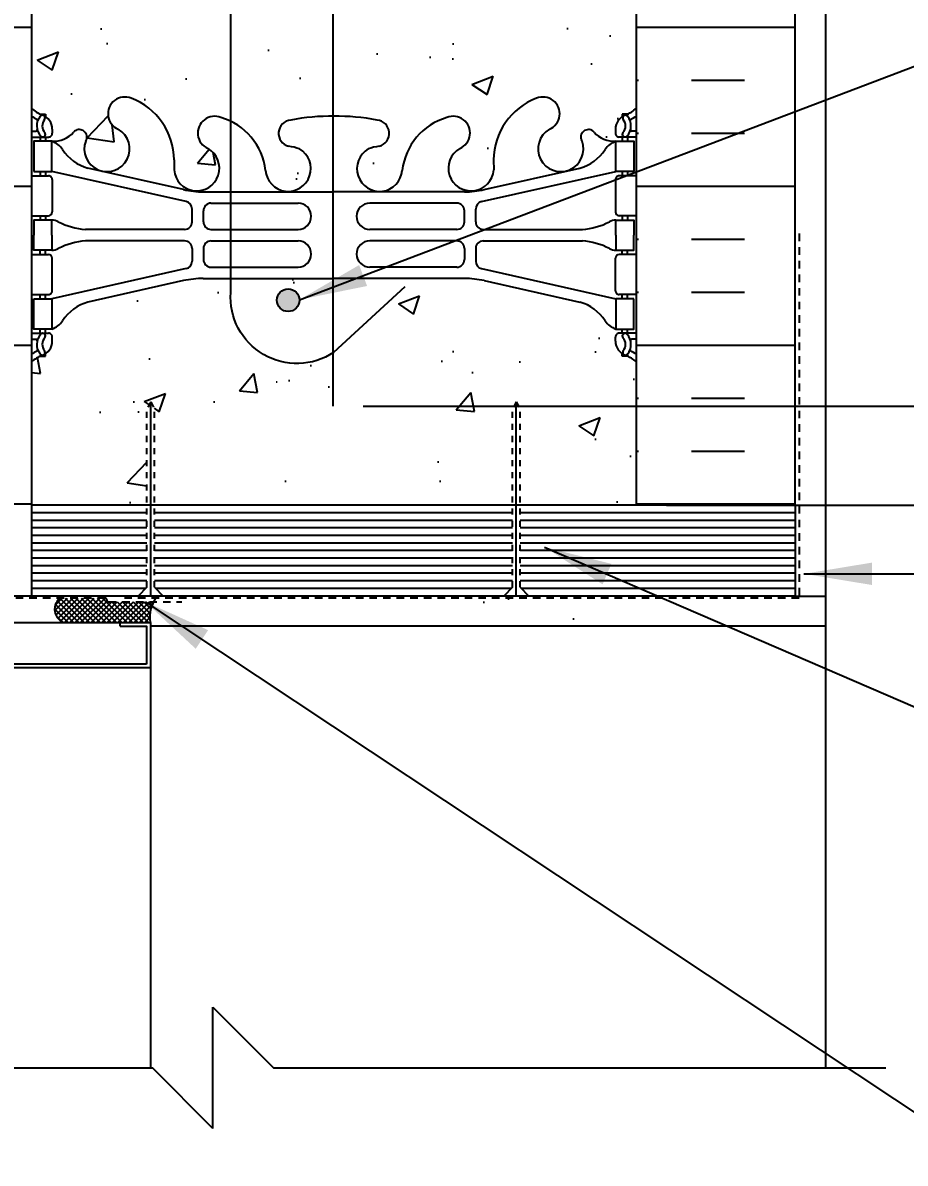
# Model space of a CAD drawing. Header units: inches. Extents: x 2891.1 to 2946.6, y 417.3 to 502.3.
# Drawn here: x 2913.2 to 2927.78, y 472.11 to 490.95 of the extents above; entities that cross this region are included whole.
import ezdxf

# ---------------------------------------------------------------- set-up
doc = ezdxf.new("R2010")
doc.units = ezdxf.units.IN
doc.header["$LTSCALE"] = 0.5
doc.header["$MEASUREMENT"] = 0
doc.linetypes.add('DASHED2', pattern=[0.375, 0.25, -0.125])
doc.linetypes.add('HIDDEN2', pattern=[0.1875, 0.125, -0.0625])
doc.layers.get('Defpoints').update_dxf_attribs({"linetype": 'CONTINUOUS'})
for name, color, linetype in [('HATCH', 12, 'CONTINUOUS'), ('LINE18', 9, 'CONTINUOUS'), ('line25', 2, 'CONTINUOUS'), ('LINE3', 3, 'CONTINUOUS'), ('LINE50', 5, 'CONTINUOUS'), ('LINE9', 9, 'CONTINUOUS'), ('TEXT', 4, 'CONTINUOUS'), ('Web_Edge', 9, 'CONTINUOUS')]:
    doc.layers.add(name, color=color, linetype=linetype)
doc.styles.add('DIM', font='romans.shx', dxfattribs={"width": 0.7})
doc.dimstyles.new('ext_12', dxfattribs={"dimscale": 12, "dimtxt": 0.09375, "dimasz": 0.09375, "dimexe": 0.09375, "dimexo": 0.0625, "dimgap": 0.0625, "dimtad": 1, "dimdec": 1, "dimzin": 3, "dimdsep": 46, "dimlunit": 4, "dimtxsty": 'DIM', "dimcen": 0.09, "dimdle": 0.09375, "dimclrt": 4, "dimadec": 0, "dimazin": 0, "dimtfac": 1, "dimtdec": 1, "dimtmove": 2, "dimatfit": 3, "dimfxl": 1, "dimfrac": 2, "dimtolj": 1, "dimtzin": 0, "dimarcsym": 0})
doc.dimstyles.new('ext_8', dxfattribs={"dimscale": 8, "dimtxt": 0.09375, "dimasz": 0.09375, "dimexe": 0.09375, "dimexo": 0.0625, "dimgap": 0.0625, "dimtad": 1, "dimdec": 1, "dimzin": 3, "dimdsep": 46, "dimlunit": 4, "dimtxsty": 'DIM', "dimcen": 0.09, "dimdle": 0.09375, "dimclrt": 4, "dimadec": 0, "dimazin": 0, "dimtfac": 1, "dimtdec": 1, "dimtmove": 2, "dimatfit": 3, "dimfxl": 1, "dimfrac": 2, "dimtolj": 1, "dimtzin": 0, "dimarcsym": 0})

# ---------------------------------------------------------------- blocks, each defined once
blk = doc.blocks.new('*D3')
at = {"layer": 'Defpoints', "color": 0, "transparency": 16777216}
for p in [(2918.325065330999, 484.6157606374179), (2928.177033643642, 484.6157606374179), (2923.342243223391, 482.9817701259478)]:
    blk.add_point(p, dxfattribs=at)
at = {"layer": 'TEXT', "color": 0, "lineweight": -2, "transparency": 16777216}
for p, q in [((2928.177033643642, 485.3657606374179), (2928.177033643642, 486.1157606374179)), ((2918.825065330999, 484.6157606374179), (2928.927033643642, 484.6157606374179)), ((2928.177033643642, 482.9817701259478), (2928.177033643642, 484.6157606374179)), ((2923.842243223391, 482.9817701259478), (2928.927033643642, 482.9817701259478)), ((2928.177033643642, 482.2317701259478), (2928.177033643642, 481.4817701259478))]:
    blk.add_line(p, q, dxfattribs=at)
at = {"layer": 'TEXT', "color": 0, "transparency": 16777216}
for points in [[(2928.052033643642, 485.3657606374179), (2928.302033643642, 485.3657606374179), (2928.177033643642, 484.6157606374179)], [(2928.052033643642, 482.2317701259478), (2928.302033643642, 482.2317701259478), (2928.177033643642, 482.9817701259478)]]:
    blk.add_solid(points, dxfattribs=at)
at = {"layer": 'TEXT', "color": 4, "transparency": 16777216, "insert": (2931.400978284293, 484.0064420913542), "char_height": 0.75, "attachment_point": 5, "rotation": 90, "style": 'DIM'}
blk.add_mtext('\\A1;1 1/2" \\P (38mm)MIN. \\PCOVER', dxfattribs=at)

msp = doc.modelspace()

# ---------------------------------------------------------------- hatches: boundary and pattern name
at = {"layer": 'HATCH'}
h = msp.add_hatch(dxfattribs=at)
h.set_pattern_fill('AR-CONC', color=256, scale=0.5)
h.set_pattern_definition([(49.99999999999999, (0, 0), (3.586300913003767, -0.3137606749129755), [0.375, -4.125]), (355, (0, 0), (-0.693756668065, 3.760960668500059), [0.3, -3.3]), (100.45144446, (0.298858405, -0.02614672), (2.89254423363556, 3.447199954843147), [0.3187009599999999, -3.505710559999999]), (46.18420000000001, (0, 1), (5.336206653357862, -0.8275964039653827), [0.5625, -6.1875]), (96.63563549, (0.444683725, 0.931033465), (4.673309728371142, 4.870593003872752), [0.47805171, -5.258568799999999]), (351.1841639899999, (0, 1), (4.673309725273866, 4.870593001349951), [0.45, -4.950000005]), (21, (0.5, 0.75), (2.984535260592308, -2.013094453326694), [0.375, -4.125]), (326.0000000000001, (0.5, 0.75), (1.216576659607909, 3.625750225234265), [0.3, -3.3]), (71.45144474, (0.74871127, 0.58224213), (4.201111883649856, 1.612655764031769), [0.31870095, -3.50571056]), (37.50000000000001, (0, 0), (0.06079927658645334, 1.664469269156557), [0, -3.26, 0, -3.35, 0, -3.3125]), (7.499999999999999, (0, 0), (1.315347687210743, 1.972058559411801), [0, -1.91, 0, -3.185, 0, -1.2625]), (327.5, (-1.115, 0), (2.669112180862045, -0.1127743586718988), [0, -1.25, 0, -3.9, 0, -5.175]), (317.5, (-1.615, 0), (2.915930846711931, 0.5005249116615886), [0, -1.625, 0, -2.59, 0, -3.675])])
h.paths.add_polyline_path([(2923.342243223389, 445.1233408609537, 0.08841040745004103), (2923.196248454295, 445.2206446664459), (2923.106248454294, 445.2206446664391), (2923.106248454291, 445.2623707263632, -0.2490694201798123), (2922.996248454275, 445.4694938781327), (2922.996248454272, 445.5369938781428, -0.4142135623889385), (2923.058748454272, 445.5994938781461), (2923.106248454269, 445.5994938781461), (2923.106248454265, 445.6694938781461), (2923.00124845428, 445.6694938781461, -0.1686720397595763), (2922.815267398385, 445.8190768270945, 0.174450118977466), (2922.407834354404, 446.1148839121019), (2920.827038778418, 446.4678431248017, 0.05497433642746671), (2920.500168319813, 446.5038910411284), (2918.342247337272, 446.5038910411285), (2916.184326354731, 446.5038910411284, 0.0549743364274668), (2915.857455896126, 446.4678431248017), (2914.27666032014, 446.1148839121019, 0.1744501189774852), (2913.869227276159, 445.8190768270945, -0.1686720397595369), (2913.683246220264, 445.6694938781461), (2913.578246220279, 445.6694938781461), (2913.578246220275, 445.5994938781461), (2913.625746220273, 445.5994938781461, -0.4142135623889385), (2913.688246220273, 445.5369938781428), (2913.688246220269, 445.4694938781327, -0.2490694201798119), (2913.578246220253, 445.2623707263632), (2913.57824622025, 445.2206446664391), (2913.488246220249, 445.2206446664459, 0.08841615068706067), (2913.342243223389, 445.123332973991), (2913.342243223389, 443.1233329739909), (2915.342243223388, 443.1233329739909), (2916.342243223388, 442.1233329739909), (2916.342243223388, 444.1233329739909), (2917.342243223388, 443.1233329739909), (2923.342243223389, 443.1233329739909)])
h.paths.add_polyline_path([(2923.34224322339, 454.931019052643, 0.08841040745051347), (2923.196248454295, 455.0283228581359), (2923.106248454294, 455.0283228581291), (2923.106248454291, 455.0700489180532, -0.2490694201798125), (2922.996248454275, 455.2771720698227), (2922.996248454272, 455.3446720698328, -0.4142135623888782), (2923.058748454272, 455.4071720698361), (2923.106248454269, 455.4071720698361), (2923.106248454265, 455.4771720698361), (2923.001248454279, 455.4771720698361, 0.2317403100530762), (2922.643578970892, 455.3261420306398, -0.8343746018085834), (2922.43207972539, 455.451692151303), (2922.443789931354, 455.4730380429758, 2.155403933982997), (2921.90514207725, 455.2786202860968, -1), (2921.691552779849, 454.7675180824088, -0.3112229933493443), (2920.982578363869, 455.7835122263065), (2920.98308825494, 455.9485000490972, 1.661382059457072), (2920.422005170603, 455.5957596628186, -1), (2920.20841587322, 455.0846574591228, -0.3009499255518588), (2919.472175562575, 455.9569548615696, 1.661382059454318), (2918.911092478237, 455.6042144752911, 0.05561716192571335), (2919.09039068791, 455.5586438969287, -0.8432432356334265), (2919.056074212539, 455.1263226138794, -0.04754436165062952), (2918.342247337272, 455.0615669798027, -0.04754436165062347), (2917.628420462006, 455.1263226138794, -0.8432432356334278), (2917.594103986634, 455.5586438969287, 0.05561716192564228), (2917.773402196307, 455.6042144752911, 1.661382059456517), (2917.212319111969, 455.9569548615688, -0.3009499255516859), (2916.476078801324, 455.0846574591228, -1), (2916.262489503941, 455.5957596628187, 1.66138205945682), (2915.701406419604, 455.9485000490972), (2915.70185622691, 455.8029538093679, -0.3161137694329911), (2914.992941894695, 454.7675180824087, -1), (2914.779352597294, 455.2786202860968, 2.155403933983098), (2914.24070474319, 455.4730380429758), (2914.252414949154, 455.451692151303, -0.8343745963394112), (2914.040915703874, 455.3261420308324, 0.2317403101388873), (2913.683246220265, 455.4771720698361), (2913.578246220279, 455.4771720698361), (2913.578246220275, 455.4071720698361), (2913.625746220273, 455.4071720698361, -0.4142135623889323), (2913.688246220273, 455.3446720698328), (2913.688246220269, 455.2771720698227, -0.2490694201798125), (2913.578246220253, 455.0700489180532), (2913.57824622025, 455.0283228581291), (2913.488246220249, 455.0283228581359, 0.08841615068706103), (2913.342243223389, 454.931011165681), (2913.342243223389, 449.315654782301, 0.08841615068706102), (2913.488246220249, 449.218343089846), (2913.57824622025, 449.2183430898529), (2913.578246220253, 449.1766170299287, -0.2490694201798126), (2913.688246220269, 448.9694938781593), (2913.688246220273, 448.9019938781491, -0.4142135623889407), (2913.625746220273, 448.8394938781458), (2913.578246220275, 448.8394938781458), (2913.578246220279, 448.7694938781458), (2913.683246220265, 448.7694938781458, 0.2317403100530671), (2914.040915703652, 448.9205239173421, -0.8343746018085935), (2914.252414949154, 448.7949737966789), (2914.24070474319, 448.7736279050061, 2.155403933982732), (2914.779352597294, 448.9680456618851, -1), (2914.992941894695, 449.4791478655732, -0.3112229933493644), (2915.701916310675, 448.4631537216755), (2915.701406419604, 448.2981658988847, 1.66138205945746), (2916.262489503941, 448.6509062851633, -1), (2916.476078801324, 449.1620084888591, -0.3009499255518117), (2917.212319111969, 448.2897110864126, 1.661382059455749), (2917.773402196307, 448.6424514726909, 0.05561716192567302), (2917.594103986634, 448.6880220510532, -0.8432432356327045), (2917.628420462005, 449.1203433341025, -0.04754436165063654), (2918.342247337272, 449.1850989681792, -0.04754436165063114), (2919.056074212539, 449.1203433341025, -0.8432432356333418), (2919.09039068791, 448.6880220510532, 0.05561716192564712), (2918.911092478237, 448.6424514726909, 1.661382059455738), (2919.472175562575, 448.2897110864126, -0.3009499255518199), (2920.20841587322, 449.1620084888591, -1), (2920.422005170603, 448.6509062851633, 1.661382059457376), (2920.98308825494, 448.2981658988847), (2920.982638447635, 448.443712138614, -0.3161137694329974), (2921.691552779849, 449.4791478655731, -1), (2921.90514207725, 448.9680456618851, 2.155403933982823), (2922.443789931354, 448.7736279050061), (2922.43207972539, 448.7949737966789, -0.8343745963394167), (2922.64357897067, 448.9205239171495, 0.2317403101388755), (2923.001248454279, 448.7694938781458), (2923.106248454265, 448.7694938781458), (2923.106248454269, 448.8394938781458), (2923.058748454272, 448.8394938781458, -0.4142135623888741), (2922.996248454272, 448.9019938781491), (2922.996248454275, 448.9694938781593, -0.2490694201798145), (2923.106248454291, 449.1766170299287), (2923.106248454294, 449.2183430898529), (2923.196248454295, 449.218343089846, 0.0884104074502737), (2923.342243223389, 449.3156468953385)])
h.paths.add_polyline_path([(2923.46724322339, 461.0053330924069), (2923.46724322339, 462.0760465849786), (2914.84224322339, 462.0760465849787), (2914.84224322339, 460.7580391288369), (2915.686288720862, 459.9139936313658), (2915.726599935563, 459.7852940690138), (2915.597900373215, 459.8256052837133), (2914.84745907195, 460.5760465849786), (2913.342243223389, 460.5760465849786), (2913.342243223389, 459.123332973991, 0.08841615068706102), (2913.488246220249, 459.026021281536), (2913.57824622025, 459.0260212815429), (2913.578246220253, 458.9842952216187, -0.2490694201798126), (2913.688246220269, 458.7771720698493), (2913.688246220273, 458.7096720698391, -0.4142135623889365), (2913.625746220273, 458.6471720698358), (2913.578246220275, 458.6471720698358), (2913.578246220279, 458.5771720698358), (2913.683246220264, 458.5771720698358, -0.1686720397597468), (2913.869227276159, 458.4275891208872, 0.1744501189773812), (2914.27666032014, 458.13178203588), (2915.857455896126, 457.7788228231802, 0.05497433642746667), (2916.184326354731, 457.7427749068535), (2918.342247337272, 457.7427749068534), (2920.500168319813, 457.7427749068535, 0.05497433642746691), (2920.827038778418, 457.7788228231802), (2922.407834354404, 458.13178203588, 0.1744501189773952), (2922.815267398385, 458.4275891208872, -0.1686720397597158), (2923.00124845428, 458.5771720698358), (2923.106248454265, 458.5771720698358), (2923.106248454269, 458.6471720698358), (2923.058748454272, 458.6471720698358, -0.4142135623889531), (2922.996248454272, 458.7096720698391), (2922.996248454275, 458.7771720698493, -0.2490694201798126), (2923.106248454291, 458.9842952216187), (2923.106248454294, 459.0260212815429), (2923.196248454295, 459.026021281536, 0.08841040745069596), (2923.34224322339, 459.1233250870291), (2923.34224322339, 460.5760465849787), (2923.46724322339, 460.5760465849787), (2923.46724322339, 460.828556397109), (2922.464292109994, 459.8256052837133), (2922.335592547647, 459.7852940690138), (2922.375903762347, 459.9139936313658)])
h.paths.add_polyline_path([(2921.293288123992, 484.5688150574813), (2921.355788123994, 484.6883237240284), (2921.418288123993, 484.5688150574863), (2921.418288123992, 482.9817701259477), (2923.34224322339, 482.9817701259477), (2923.34224322339, 485.3455833000683, 0.08841040744988761), (2923.196248454296, 485.4428871055603), (2923.106248454295, 485.4428871055534), (2923.106248454293, 485.4846131654775, -0.2490694201798163), (2922.996248454277, 485.691736317247), (2922.996248454273, 485.7592363172571, -0.4142135623889365), (2923.058748454273, 485.8217363172605), (2923.106248454271, 485.8217363172605), (2923.106248454266, 485.8917363172605), (2923.001248454282, 485.8917363172605, -0.1686720397583615), (2922.815267398387, 486.0413192662075, 0.1744501189780376), (2922.407834354406, 486.3371263512163), (2920.827038778419, 486.6900855639161, 0.05497433642746807), (2920.500168319814, 486.7261334802428), (2918.342247337273, 486.7261334802429), (2916.184326354733, 486.7261334802428, 0.05497433642746671), (2915.857455896128, 486.6900855639161), (2914.276660320141, 486.3371263512163, 0.1744501189752896), (2913.869227276164, 486.0413192662144, -0.1686720397641263), (2913.683246220265, 485.8917363172605), (2913.578246220281, 485.8917363172605), (2913.578246220276, 485.8217363172605), (2913.625746220274, 485.8217363172605, -0.4142135623889198), (2913.688246220274, 485.7592363172571), (2913.68824622027, 485.691736317247, -0.2490694201798163), (2913.578246220254, 485.4846131654775), (2913.578246220251, 485.4428871055534), (2913.488246220251, 485.4428871055603, 0.08841615068746815), (2913.34224322339, 485.3455754131048), (2913.34224322339, 482.9817701259477), (2915.252725827575, 482.9817701259477), (2915.252725827574, 484.5688150574863), (2915.315225827574, 484.6883237240284), (2915.377725827575, 484.5688150574813), (2915.377725827575, 482.9817701259477), (2921.293288123992, 482.9817701259477)])
h.paths.add_polyline_path([(2923.342243223391, 492.3455754131053), (2923.342243223391, 495.153261491758, 0.08841040745012514), (2923.196248454296, 495.2505652972503), (2923.106248454295, 495.2505652972434), (2923.106248454293, 495.2922913571675, -0.2490694201798163), (2922.996248454277, 495.499414508937), (2922.996248454273, 495.5669145089471, -0.4142135623888782), (2923.058748454273, 495.6294145089505), (2923.106248454271, 495.6294145089505), (2923.106248454266, 495.6994145089505), (2923.001248454281, 495.6994145089505, 0.231740310053096), (2922.643578970893, 495.5483844697542, -0.8343746018086703), (2922.432079725391, 495.6739345904174), (2922.443789931356, 495.6952804820902, 2.15540393398554), (2921.905142077252, 495.5008627252109, -1), (2921.691552779856, 494.9897605215211, -0.3112229933508239), (2920.982578363871, 496.0057546654209), (2920.983088254942, 496.1707424882115, 1.661382059467417), (2920.422005170608, 495.8180021019317, -1), (2920.208415873224, 495.3068998982365, -0.3009499255522717), (2919.472175562576, 496.1791973006829, 1.661382059459953), (2918.911092478239, 495.8264569144051, 0.0556171619261395), (2919.090390687913, 495.7808863360426, -0.8432432356317866), (2919.056074212539, 495.3485650529936, -0.04754436165019114), (2918.342247337279, 495.2838094189171, -0.04754436165100303), (2917.628420462007, 495.3485650529938, -0.8432432356379347), (2917.594103986643, 495.7808863360441, 0.05561716192358307), (2917.773402196309, 495.8264569144055, 1.661382059448132), (2917.212319111971, 496.1791973006867, -0.3009499255528066), (2916.476078801325, 495.3068998982369, -1), (2916.262489503947, 495.8180021019355, 1.661382059444819), (2915.701406419605, 496.1707424882115), (2915.701856226911, 496.0251962484822, -0.3161137694337003), (2914.992941894694, 494.9897605215221, -1), (2914.779352597294, 495.5008627252103, 2.155403933989336), (2914.240704743191, 495.6952804820902), (2914.252414949156, 495.6739345904174, -0.8343745963393816), (2914.040915703875, 495.5483844699468, 0.2317403101389007), (2913.683246220266, 495.6994145089505), (2913.578246220281, 495.6994145089505), (2913.578246220276, 495.6294145089505), (2913.625746220274, 495.6294145089505, -0.4142135623889198), (2913.688246220274, 495.5669145089471), (2913.68824622027, 495.499414508937, -0.2490694201798163), (2913.578246220254, 495.2922913571675), (2913.578246220251, 495.2505652972434), (2913.488246220251, 495.2505652972503, 0.088416150687158), (2913.342243223391, 495.1532536047952), (2913.342243223391, 492.3455754131053), (2913.34224322339, 489.5378972214156, 0.0884161506872253), (2913.488246220251, 489.4405855289604), (2913.578246220251, 489.4405855289672), (2913.578246220254, 489.3988594690431, -0.2490694201798163), (2913.68824622027, 489.1917363172736), (2913.688246220274, 489.1242363172635, -0.4142135623889365), (2913.625746220274, 489.0617363172602), (2913.578246220276, 489.0617363172602), (2913.578246220281, 488.9917363172602), (2913.683246220266, 488.9917363172602, 0.2317403100530966), (2914.040915703654, 489.1427663564565, -0.834374601808648), (2914.252414949156, 489.0172162357933), (2914.240704743191, 488.9958703441205, 2.155403933982531), (2914.779352597295, 489.1902881009995, -1), (2914.9929418947, 489.7013903046864, -0.3112229933485785), (2915.701916310676, 488.6853961607898), (2915.701406419605, 488.5204083379991, 1.661382059458298), (2916.262489503942, 488.8731487242778, -1), (2916.476078801327, 489.3842509279729, -0.3009499255514978), (2917.212319111971, 488.5119535255259, 1.66138205945524), (2917.773402196308, 488.8646939118055, 0.05561716192533714), (2917.594103986636, 488.9102644901674, -0.8432432356495267), (2917.628420462012, 489.3425857732178, -0.04754436165008793), (2918.34224733727, 489.4073414072936, -0.04754436165081252), (2919.05607421254, 489.3425857732169, -0.8432432356310169), (2919.090390687915, 488.9102644901681, 0.05561716192689006), (2918.911092478239, 488.8646939118053, 1.661382059464557), (2919.472175562576, 488.5119535255308, -0.3009499255506653), (2920.208415873221, 489.3842509279733, -1), (2920.422005170607, 488.8731487242793, 1.661382059465309), (2920.983088254942, 488.5204083379991), (2920.982638447636, 488.6659545777284, -0.316113769433262), (2921.691552779851, 489.7013903046879, -1), (2921.905142077251, 489.1902881009993, 2.155403933981309), (2922.443789931356, 488.9958703441205), (2922.432079725391, 489.0172162357933, -0.8343745963393816), (2922.643578970672, 489.1427663562639, 0.2317403101389002), (2923.001248454281, 488.9917363172602), (2923.106248454266, 488.9917363172602), (2923.106248454271, 489.0617363172602), (2923.058748454273, 489.0617363172602, -0.4142135623888325), (2922.996248454273, 489.1242363172635), (2922.996248454277, 489.1917363172736, -0.2490694201798163), (2923.106248454293, 489.3988594690431), (2923.106248454295, 489.4405855289672), (2923.196248454296, 489.4405855289604, 0.08841040745002834), (2923.342243223391, 489.5378893344526)])
h.paths.add_polyline_path([(2923.342243223391, 501.3455754131053), (2917.34224322339, 501.3455754131053), (2916.34224322339, 502.3455754131053), (2916.34224322339, 500.3455754131053), (2915.34224322339, 501.3455754131053), (2913.34224322339, 501.3455754131053), (2913.34224322339, 499.3455754131057, 0.08841615068730789), (2913.488246220251, 499.2482637206504), (2913.578246220251, 499.2482637206572), (2913.578246220254, 499.2065376607331, -0.2490694201798163), (2913.68824622027, 498.9994145089636), (2913.688246220274, 498.9319145089535, -0.4142135623889365), (2913.625746220274, 498.8694145089502), (2913.578246220276, 498.8694145089502), (2913.578246220281, 498.7994145089502), (2913.683246220265, 498.7994145089502, -0.1686720397559286), (2913.869227276158, 498.649831560006, 0.1744501189792183), (2914.276660320141, 498.3540244749944), (2915.857455896128, 498.0010652622946, 0.05497433642746267), (2916.184326354733, 497.9650173459679), (2918.342247337273, 497.9650173459678), (2920.500168319814, 497.9650173459679, 0.05497433642746691), (2920.827038778419, 498.0010652622946), (2922.407834354406, 498.3540244749944, 0.1744501189744314), (2922.815267398382, 498.6498315599942, -0.1686720397658911), (2923.001248454282, 498.7994145089502), (2923.106248454266, 498.7994145089502), (2923.106248454271, 498.8694145089502), (2923.058748454273, 498.8694145089502, -0.4142135623889198), (2922.996248454273, 498.9319145089535), (2922.996248454277, 498.9994145089636, -0.2490694201798163), (2923.106248454293, 499.2065376607331), (2923.106248454295, 499.2482637206572), (2923.196248454296, 499.2482637206504, 0.08841040745012292), (2923.342243223391, 499.3455675261427)])
h = msp.add_hatch(dxfattribs=at)
h.set_pattern_fill('INSUL', color=256, scale=7, style=0)
h.set_pattern_definition([(0, (0, 0), (0, 2.625), []), (0, (0, 0.875), (0, 2.625), [0.875, -0.875]), (0, (0, 1.75), (0, 2.625), [0.875, -0.875])])
h.paths.add_polyline_path([(2913.342243223391, 492.3455754131053), (2912.654743223391, 492.3455754131053), (2912.654743223391, 491.8455754131053), (2911.154743223391, 491.8455754131053), (2911.154743223391, 492.3455754131053), (2910.717243223389, 492.3455754131053), (2910.717243223389, 492.1067701259477), (2910.71724322339, 481.4817701259477), (2913.34224322339, 481.4817701259477)])
h.paths.add_polyline_path([(2925.967243223391, 492.3455754131053), (2925.529743223391, 492.3455754131053), (2925.529743223391, 491.8455754131053), (2924.029743223391, 491.8455754131053), (2924.029743223391, 492.3455754131053), (2923.592243223391, 492.3455754131053), (2923.342243223391, 492.3455754131053), (2923.34224322339, 482.9817701259477), (2925.967243223391, 482.9817701259477)])
h = msp.add_hatch(dxfattribs=at)
h.set_pattern_fill('ANSI37', color=256, scale=0.5)
h.set_pattern_definition([(45, (86.11267447159753, -4.44218356923875), (-0.04419417382415922, 0.04419417382415922), []), (135, (86.11267447159753, -4.44218356923875), (-0.04419417382415922, -0.04419417382415922), [])])
edge = h.paths.add_edge_path()
edge.add_line((2910.902450473101, 481.4260316093345), (2910.566213587556, 481.4259335117302))
edge.add_arc((2910.583344572772, 481.245228037905), 0.1815156712927789, 95.41548902598267, 264.9231643827395)
edge.add_line((2910.567281961421, 481.064424466476), (2910.902450473103, 481.0644244664759))
edge.add_arc((2910.876775098724, 481.2452280379051), 0.1826175136482877, 278.0823617778396, 441.9176382225917)
edge = h.paths.add_edge_path()
edge.add_line((2915.362044745907, 481.3864994182829), (2914.618618387703, 481.3864994182829))
edge.add_arc((2914.618618387702, 481.4164994182828), 0.02999999999985903, 179.9999999995657, 270.00000000086845, ccw=False)
edge.add_line((2914.588618387702, 481.416499418283), (2914.588618387702, 481.418999418283))
edge.add_arc((2914.558618387703, 481.4189994182832), 0.02999999999974534, 359.9999999995658, 450.0000000008685)
edge.add_line((2914.558618387702, 481.4489994182831), (2913.81557103549, 481.4469074981927))
edge.add_arc((2913.958462020525, 481.2630192391542), 0.2328792077800448, 127.8491122118469, 249.9383996019562)
edge.add_line((2913.878577410695, 481.0442701259478), (2914.804759823525, 481.0442701259478))
edge.add_line((2914.804759823525, 481.0442701259478), (2915.304795112113, 481.0442701259478))
edge.add_arc((2915.846718945448, 481.1295178361864), 0.5485878354809257, 152.0667892603302, 188.9396954708881, ccw=False)
edge = h.paths.add_edge_path()
edge.add_line((2910.304808594839, 481.4817701259477), (2909.689684139971, 481.4817701259477))
edge.add_arc((2909.429060931194, 481.1793226038698), 0.3992479938136158, -19.77133413250442, 49.24807016760468, ccw=False)
edge.add_line((2909.804773306251, 481.0442701259478), (2910.304808594839, 481.0442701259478))
edge.add_arc((2909.492415360288, 481.2630201259477), 0.8413289071718094, 344.9296216020651, 375.0703783979348)
h = msp.add_hatch(dxfattribs=at)
h.set_pattern_fill('AR-SAND', color=256, scale=0.5, style=0)
h.set_pattern_definition([(37.50000000000001, (86.11267447159798, -4.44218356923875), (-0.03149667905480408, 0.9634118845065793), [0, -0.76, 0, -0.85, 0, -0.8125]), (7.499999999999999, (86.11267447159798, -4.44218356923875), (0.8848883526338636, 1.41107303261487), [0, -0.41, 0, -0.685, 0, -0.2625]), (327.5, (85.4976744715982, -4.44218356923875), (1.557070930875748, 0.002829526768482249), [0, -0.25, 0, -0.9, 0, -1.175]), (317.5, (85.4976744715982, -4.44218356923875), (1.503063302286147, 0.4388377824671246), [0, -0.125, 0, -0.59, 0, -0.675])])
h.paths.add_polyline_path([(2920.614607362254, 481.4817701259475), (2920.978927704335, 481.2927067494091), (2921.582473208941, 480.9817701259477), (2922.467243223391, 480.9817701259477), (2922.467243223392, 481.4817701259477)])
at = {"layer": 'LINE3'}
msp.add_hatch(color=256, dxfattribs=at).paths.add_polyline_path([(2917.773790431409, 486.3672925066806, 1), (2917.398790431409, 486.3672925066806, 1)])

# ---------------------------------------------------------------- linework, layer by layer
at = {"layer": 'HATCH'}
for p, q in [((2915.315225827575, 481.4817701259477), (2915.315225827574, 484.6883237240284)), ((2921.355788123992, 481.4817701259477), (2921.355788123994, 484.6883237240284)), ((2915.252725827575, 482.8567701259477), (2913.342243223391, 482.8567701259477)), ((2915.252725827575, 482.7317701259476), (2913.342243223391, 482.7317701259477)), ((2921.293288123991, 482.8567701259477), (2915.377725827575, 482.8567701259476)), ((2921.293288123991, 482.7317701259476), (2915.377725827575, 482.7317701259475)), ((2925.967243223391, 482.8567701259477), (2921.418288123992, 482.8567701259477)), ((2925.967243223391, 482.7317701259477), (2921.418288123992, 482.7317701259475)), ((2915.252725827575, 482.6067701259476), (2913.342243223391, 482.6067701259477)), ((2921.293288123992, 482.6067701259478), (2915.377725827575, 482.6067701259477)), ((2925.967243223391, 482.6067701259477), (2921.418288123992, 482.6067701259477)), ((2915.252725827575, 482.4817701259477), (2913.342243223391, 482.4817701259477)), ((2915.252725827575, 482.3567701259477), (2913.342243223391, 482.3567701259477)), ((2921.293288123992, 482.4817701259477), (2915.377725827575, 482.4817701259476)), ((2921.293288123992, 482.3567701259476), (2915.377725827575, 482.3567701259477)), ((2925.967243223391, 482.4817701259477), (2921.418288123993, 482.4817701259476)), ((2925.967243223391, 482.3567701259477), (2921.418288123993, 482.3567701259476)), ((2915.252725827575, 482.1067701259476), (2913.342243223391, 482.1067701259477)), ((2915.252725827575, 481.9817701259476), (2913.342243223391, 481.9817701259477)), ((2921.293288123992, 482.1067701259477), (2915.377725827575, 482.1067701259477)), ((2921.293288123991, 481.9817701259476), (2915.377725827575, 481.9817701259476)), ((2925.967243223391, 482.1067701259477), (2921.418288123992, 482.1067701259476)), ((2925.967243223391, 481.9817701259477), (2921.418288123992, 481.9817701259475)), ((2915.252725827575, 481.8567701259476), (2913.342243223391, 481.8567701259477)), ((2921.293288123991, 481.8567701259477), (2915.377725827575, 481.8567701259477)), ((2925.967243223391, 481.8567701259477), (2921.418288123992, 481.8567701259476)), ((2915.252725827575, 481.7317701259477), (2913.342243223391, 481.7317701259477)), ((2915.234007694168, 481.6067701259477), (2913.342243223391, 481.6067701259477)), ((2921.293288123991, 481.7317701259475), (2915.377725827575, 481.7317701259476)), ((2921.274569990584, 481.6067701259478), (2915.396443960983, 481.6067701259477)), ((2925.967243223391, 481.7317701259477), (2921.418288123992, 481.7317701259477)), ((2925.967243223391, 481.6067701259477), (2921.437006257399, 481.6067701259477)), ((2926.467243223391, 480.9817701259477), (2926.467243223391, 473.6891831167312))]:
    msp.add_line(p, q, dxfattribs=at)
at = {"layer": 'HATCH', "color": 6, "linetype": 'DASHED2'}
for p, q in [((2914.558618387702, 481.448999418283), (2910.65474322339, 481.4489994182825)), ((2914.588618387702, 481.4164994182829), (2914.588618387702, 481.4189994182831)), ((2914.618618387703, 481.3864994182829), (2915.829092342504, 481.3864994182829))]:
    msp.add_line(p, q, dxfattribs=at)
msp.add_lwpolyline([(2926.029743223391, 487.4675369209179), (2926.029743223391, 481.4489994182832), (2914.826347864651, 481.4489994182831)], dxfattribs=at)
at = {"layer": 'HATCH', "flags": 128}
msp.add_lwpolyline([(2915.309154173427, 480.2942557581821), (2915.309154173427, 473.6891831167312)], dxfattribs=at)
at = {"layer": 'HATCH'}
for centre, radius, start, end in [((2913.95846768751, 481.2630201259478), 0.2328819847680978, 110.0628352040976, 249.9371647958756), ((2915.846718945449, 481.1295178361856), 0.5485878354817639, 140.0508594759561, 188.9396954708455)]:
    msp.add_arc(centre, radius, start, end, dxfattribs=at)
at = {"layer": 'HATCH', "color": 6, "linetype": 'DASHED2'}
for centre, start, end in [((2914.558618387702, 481.4189994182831), 0, 90), ((2914.618618387703, 481.4164994182829), 180, 270)]:
    msp.add_arc(centre, 0.03, start, end, dxfattribs=at)
at = {"layer": 'LINE18', "linetype": 'HIDDEN2'}
for p, q in [((2915.315225827573, 484.6883237240276), (2915.252725827574, 484.5688150574863)), ((2915.315225827574, 484.6883237240276), (2915.377725827575, 484.5688150574813)), ((2921.355788123993, 484.6883237240276), (2921.293288123992, 484.5688150574813)), ((2921.355788123994, 484.6883237240276), (2921.418288123993, 484.5688150574863)), ((2915.252725827575, 481.6254882593552), (2915.252725827574, 484.5688150574863)), ((2915.377725827575, 481.6254882593557), (2915.377725827575, 484.5688150574813)), ((2921.293288123992, 481.6254882593557), (2921.293288123992, 484.5688150574813)), ((2921.418288123992, 481.6254882593552), (2921.418288123993, 484.5688150574863))]:
    msp.add_line(p, q, dxfattribs=at)
at = {"layer": 'LINE18'}
for p, q in [((2915.252725827575, 481.6254882593552), (2915.109007694168, 481.4817701259477)), ((2915.377725827575, 481.6254882593557), (2915.521443960984, 481.4817701259477)), ((2921.293288123992, 481.6254882593557), (2921.149569990584, 481.4817701259477)), ((2921.418288123992, 481.6254882593552), (2921.562006257399, 481.4817701259477)), ((2914.80911888484, 480.981756073595), (2914.80911888484, 481.0442701259473)), ((2926.467243223391, 480.9817701259477), (2915.309154173427, 480.9817701259477))]:
    msp.add_line(p, q, dxfattribs=at)
at = {"layer": 'LINE18', "flags": 128}
for points in [[(2910.559166017889, 481.0442701259473), (2914.80911888484, 481.0442701259473)], [(2914.80911888484, 481.0442701259473), (2915.309154173427, 481.0442701259473), (2915.309154173427, 480.2942557581821)], [(2914.80911888484, 480.981756073595), (2915.246678686191, 480.981756073595), (2915.246678686191, 480.35680837565)], [(2915.309154173427, 480.2942557581821), (2911.086274017612, 480.2942557581821)], [(2915.246678686191, 480.35680837565), (2911.30887186473, 480.3567312454188)]]:
    msp.add_lwpolyline(points, dxfattribs=at)
at = {"layer": 'line25'}
for p, q in [((2913.342243223391, 492.3455754131053), (2913.34224322339, 481.4817701259477)), ((2923.34224322339, 482.9817701259477), (2923.342243223391, 492.3455754131053)), ((2925.967243223391, 482.9817701259477), (2913.342243223391, 482.9817701259477)), ((2925.967243223391, 482.9817701259477), (2925.967243223391, 481.4817701259477)), ((2915.252725827575, 482.2317701259476), (2913.342243223391, 482.2317701259477)), ((2921.293288123992, 482.2317701259477), (2915.377725827575, 482.2317701259476)), ((2925.967243223391, 482.2317701259477), (2921.418288123993, 482.2317701259476)), ((2913.346602284703, 481.4817701259477), (2910.71724322339, 481.4817701259477)), ((2925.967243223391, 481.4817701259475), (2913.34224322339, 481.4817701259477))]:
    msp.add_line(p, q, dxfattribs=at)
at = {"layer": 'LINE3'}
msp.add_line((2918.325065330998, 501.3455754131053), (2918.325065330999, 484.6157606374178), dxfattribs=at)
msp.add_lwpolyline([(2919.51736388401, 486.5892473556621), (2918.337611931357, 485.5049636514841, -0.6231935981493271), (2916.638768921493, 486.4949618298315), (2916.638768921493, 498.1154335408623, -0.6231935981493273), (2918.337611931356, 499.1054317192091), (2919.51736388401, 498.0211480150317)], format="xyb", dxfattribs=at)
msp.add_circle((2917.586290431409, 486.3672925066806), 0.1875, dxfattribs=at)
at = {"layer": 'LINE50'}
msp.add_lwpolyline([(2925.967243223391, 482.9817701259477), (2925.967243223391, 492.3455754131053), (2925.529743223391, 492.3455754131053), (2925.529743223391, 492.8455754131053), (2924.029743223391, 492.8455754131053), (2924.029743223391, 492.3455754131053), (2923.592243223391, 492.3455754131053), (2923.342243223391, 492.3455754131053)], dxfattribs=at)
at = {"layer": 'LINE9'}
for p, q in [((2926.467243223391, 501.3455754131053), (2926.467243223391, 480.9817701259477)), ((2925.967243223391, 481.4817701259477), (2926.467243223391, 481.4817701259477)), ((2916.34224322339, 472.6891831167312), (2916.34224322339, 474.6891831167312)), ((2916.34224322339, 474.6891831167312), (2917.34224322339, 473.6891831167312)), ((2905.217243223389, 473.6891831167312), (2915.34224322339, 473.6891831167312)), ((2916.34224322339, 472.6891831167312), (2915.34224322339, 473.6891831167312)), ((2917.34224322339, 473.6891831167312), (2927.467243223391, 473.6891831167312))]:
    msp.add_line(p, q, dxfattribs=at)
at = {"layer": 'Web_Edge'}
for p, q in [((2913.488246220251, 489.4405855289604), (2913.578246220251, 489.4405855289672)), ((2913.578246220251, 489.4405855289672), (2913.578246220254, 489.3988594690431)), ((2923.196248454296, 489.4405855289604), (2923.106248454295, 489.4405855289672)), ((2923.106248454295, 489.4405855289672), (2923.106248454293, 489.3988594690431)), ((2913.342243223391, 489.1617363172601), (2913.42012175666, 489.1617363172602)), ((2913.68824622027, 489.1917363172792), (2913.688246220274, 489.124236317263)), ((2922.996248454277, 489.1917363172792), (2922.996248454273, 489.124236317263)), ((2923.342251451156, 489.1617363172601), (2923.264372917887, 489.1617363172602)), ((2913.342243223391, 489.0617363172602), (2913.625746220274, 489.0617363172602)), ((2913.488246220251, 489.0617363172601), (2913.488246220251, 488.9917363172602)), ((2913.578246220276, 489.0617363172601), (2913.578246220281, 488.9917363172602)), ((2914.24070474319, 488.995870344118), (2914.252414949156, 489.0172162357932)), ((2922.443789931357, 488.995870344118), (2922.432079725391, 489.0172162357932)), ((2923.342243223391, 489.0617363172602), (2923.058748454273, 489.0617363172602)), ((2923.106248454271, 489.0617363172601), (2923.106248454266, 488.9917363172602)), ((2923.196248454296, 489.0617363172601), (2923.196248454296, 488.9917363172602)), ((2915.701916310676, 488.6853961607898), (2915.701406419605, 488.5204083379991)), ((2920.982578363871, 488.6853961607898), (2920.983088254942, 488.5204083379991)), ((2913.342243223391, 488.4217363172602), (2913.625746220274, 488.4217363172603)), ((2913.488246220251, 488.4917363172602), (2913.488246220251, 488.4217363172602)), ((2913.578246220314, 488.4917363172602), (2913.578246220319, 488.4217363172603)), ((2915.900809511696, 487.9951064678064), (2913.683246220266, 488.4917363172602)), ((2915.857455896128, 488.1933870706046), (2914.276660320141, 488.5463462833044)), ((2920.78368516285, 487.9951064678064), (2923.001248454281, 488.4917363172602)), ((2920.827038778419, 488.1933870706046), (2922.407834354406, 488.5463462833044)), ((2923.342251451156, 488.4217363172602), (2923.058748454273, 488.4217363172603)), ((2923.106248454233, 488.4917363172602), (2923.106248454228, 488.4217363172603)), ((2923.196248454296, 488.4917363172602), (2923.196248454296, 488.4217363172602)), ((2913.688246220274, 488.3592363172603), (2913.688246220274, 487.8242363172603)), ((2922.996248454273, 488.3592363172603), (2922.996248454273, 487.8242363172603)), ((2916.184326354733, 488.1573391542778), (2918.342247337273, 488.1573391542778)), ((2920.500168319814, 488.1573391542778), (2918.342247337273, 488.1573391542778)), ((2915.998492063942, 487.6608401042777), (2915.998492063942, 487.8731279572064)), ((2916.18599197394, 487.6617073392261), (2916.185991973941, 487.8457056392263)), ((2916.310991973941, 487.9707056392263), (2917.750491753942, 487.9707056392263)), ((2920.373502700606, 487.9707056392263), (2918.934002920605, 487.9707056392263)), ((2920.498502700606, 487.6617073392261), (2920.498502700606, 487.8457056392263)), ((2920.686002610605, 487.6608401042777), (2920.686002610605, 487.8731279572064)), ((2913.342243223391, 487.7617363172602), (2913.625746220274, 487.7617363172603)), ((2913.48824622025, 487.7617363172603), (2913.48824622025, 487.6917363172603)), ((2913.578246220362, 487.7617363172603), (2913.578246220366, 487.6917363172603)), ((2923.342251451156, 487.7617363172602), (2923.058748454273, 487.7617363172603)), ((2923.106248454185, 487.7617363172603), (2923.106248454181, 487.6917363172603)), ((2923.196248454296, 487.7617363172603), (2923.196248454296, 487.6917363172603)), ((2915.873492063942, 487.5358401042777), (2914.235970320143, 487.5358401042777)), ((2916.31099197394, 487.5367073392263), (2917.750491753942, 487.5367073392264)), ((2920.373502700606, 487.5367073392263), (2918.934002920605, 487.5367073392264)), ((2920.811002610605, 487.5358401042777), (2922.448524354404, 487.5358401042777)), ((2915.873492063942, 487.3476325302429), (2914.235970320143, 487.3476325302429)), ((2916.31099197394, 487.3467652952943), (2917.750491753942, 487.3467652952943)), ((2920.373502700606, 487.3467652952943), (2918.934002920605, 487.3467652952943)), ((2920.811002610605, 487.3476325302429), (2922.448524354404, 487.3476325302429)), ((2913.342243223391, 487.1217363172605), (2913.625746220274, 487.1217363172604)), ((2913.48824622025, 487.1217363172603), (2913.48824622025, 487.1917363172603)), ((2913.578246220362, 487.1217363172604), (2913.578246220366, 487.1917363172603)), ((2913.688246220274, 486.5242363172604), (2913.688246220274, 487.0592363172604)), ((2915.998492063942, 487.2226325302429), (2915.998492063942, 487.0103446773143)), ((2916.18599197394, 487.2217652952946), (2916.185991973941, 487.0377669952944)), ((2920.498502700606, 487.2217652952946), (2920.498502700606, 487.0377669952944)), ((2920.686002610605, 487.2226325302429), (2920.686002610605, 487.0103446773143)), ((2922.996248454273, 486.5242363172604), (2922.996248454273, 487.0592363172604)), ((2923.342243223391, 487.1217363172603), (2923.058748454273, 487.1217363172604)), ((2923.106248454185, 487.1217363172604), (2923.106248454181, 487.1917363172603)), ((2923.196248454296, 487.1217363172603), (2923.196248454296, 487.1917363172603)), ((2915.900809511696, 486.8883661667143), (2913.683246220266, 486.3917363172605)), ((2916.310991973941, 486.9127669952944), (2917.750491753942, 486.9127669952944)), ((2920.373502700606, 486.9127669952944), (2918.934002920605, 486.9127669952944)), ((2920.78368516285, 486.8883661667143), (2923.001248454281, 486.3917363172605)), ((2915.857455896128, 486.6900855639161), (2914.276660320141, 486.3371263512163)), ((2916.184326354733, 486.7261334802428), (2918.342247337273, 486.7261334802429)), ((2920.500168319814, 486.7261334802428), (2918.342247337273, 486.7261334802429)), ((2920.827038778419, 486.6900855639161), (2922.407834354406, 486.3371263512163)), ((2913.342243223391, 486.4617363172605), (2913.625746220274, 486.4617363172604)), ((2913.488246220251, 486.3917363172605), (2913.488246220251, 486.4617363172604)), ((2913.578246220314, 486.3917363172605), (2913.578246220319, 486.4617363172604)), ((2923.342243223391, 486.4617363172605), (2923.058748454273, 486.4617363172604)), ((2923.106248454233, 486.3917363172605), (2923.106248454228, 486.4617363172604)), ((2923.196248454296, 486.3917363172605), (2923.196248454296, 486.4617363172604)), ((2913.342243223391, 485.8217363172604), (2913.625746220274, 485.8217363172605)), ((2913.488246220251, 485.8217363172606), (2913.488246220251, 485.8917363172605)), ((2913.578246220276, 485.8217363172606), (2913.578246220281, 485.8917363172605)), ((2913.68824622027, 485.6917363172415), (2913.688246220274, 485.7592363172577)), ((2922.996248454277, 485.6917363172415), (2922.996248454273, 485.7592363172577)), ((2923.342251451156, 485.8217363172604), (2923.058748454273, 485.8217363172605)), ((2923.106248454271, 485.8217363172606), (2923.106248454266, 485.8917363172605)), ((2923.196248454296, 485.8217363172606), (2923.196248454296, 485.8917363172605)), ((2913.342243223391, 485.7217363172605), (2913.42012175666, 485.7217363172604)), ((2923.342243223391, 485.7217363172606), (2923.264372917887, 485.7217363172604)), ((2913.488246220251, 485.4428871055603), (2913.578246220251, 485.4428871055534)), ((2913.578246220251, 485.4428871055534), (2913.578246220254, 485.4846131654776)), ((2923.106248454295, 485.4428871055534), (2923.106248454293, 485.4846131654776)), ((2923.196248454296, 485.4428871055603), (2923.106248454295, 485.4428871055534))]:
    msp.add_line(p, q, dxfattribs=at)
for points in [[(2913.383246220266, 488.4917363172602), (2913.683246220266, 488.4917363172602), (2913.683246220266, 488.9917363172602), (2913.383246220266, 488.9917363172602)], [(2923.301248454281, 488.4917363172602), (2923.001248454281, 488.4917363172602), (2923.001248454281, 488.9917363172602), (2923.301248454281, 488.9917363172602)], [(2913.383246220266, 486.3917363172605), (2913.683246220266, 486.3917363172605), (2913.683246220266, 485.8917363172605), (2913.383246220266, 485.8917363172605)], [(2923.301248454281, 486.3917363172605), (2923.001248454281, 486.3917363172605), (2923.001248454281, 485.8917363172605), (2923.301248454281, 485.8917363172605)]]:
    msp.add_lwpolyline(points, close=True, dxfattribs=at)
for points in [[(2913.683246220351, 487.4417363172603), (2913.683246220351, 487.6917363172603), (2913.383246220351, 487.6917363172603), (2913.383246220351, 487.4417363172603)], [(2923.001248454196, 487.4417363172603), (2923.001248454196, 487.6917363172603), (2923.301248454196, 487.6917363172603), (2923.301248454196, 487.4417363172603)], [(2913.683246220351, 487.4417363172603), (2913.683246220351, 487.1917363172603), (2913.383246220351, 487.1917363172603), (2913.383246220351, 487.4417363172603)], [(2923.001248454196, 487.4417363172603), (2923.001248454196, 487.1917363172603), (2923.301248454196, 487.1917363172603), (2923.301248454196, 487.4417363172603)]]:
    msp.add_lwpolyline(points, dxfattribs=at)
for centre, radius, start, end in [((2914.886147245978, 489.4458392028508), 0.2769683423152065, 67.31997992708048, 247.3199799291128), ((2914.610348919738, 488.6790487403273), 1.091585845779813, 0.3331688975579108, 69.48254033780732), ((2922.074145754809, 488.6790487403273), 1.091585845779813, 110.5174596621927, 179.6668311024421), ((2921.798347428568, 489.4458392028508), 0.2769683423152065, 292.6800200708872, 112.6800200729195), ((2913.68824622028, 489.8988430984431), 0.5, 226.210888829619, 250.5287793646984), ((2922.996248454267, 489.8988430984431), 0.5, 289.4712206353016, 313.7878051267292), ((2913.68824622028, 489.8988430984431), 0.6, 234.7832160478548, 245.074770714525), ((2913.681953628725, 489.2462957235933), 0.25, 140.1145119962654, 222.4608678427918), ((2913.426164009721, 489.3358254897322), 0.02103171283708721, 343.4640040446232, 63.99572765969176), ((2913.52418725767, 489.3771924169321), 0.04500919725254051, 321.4480006460014, 139.1878992020148), ((2913.43824622027, 489.1917363172602), 0.25, 4.360973023723161e-09, 70.52877936469841), ((2913.681953628725, 489.2462957235933), 0.16, 140.0000771989565, 222.4608678427525), ((2916.369284152627, 489.1286998261285), 0.2769683423152065, 67.31997992708048, 247.3199799291128), ((2916.185208364532, 488.3918980733375), 1.034103379311961, 6.666855068444773, 73.66351084947492), ((2917.648296401353, 489.1234854604944), 0.22, 95.1834652813328, 255.7396035695702), ((2918.325065330999, 485.6299701308473), 3.777410353861612, 89.73938234251118, 100.6275482201492), ((2918.359429343548, 485.6299701308473), 3.777410353861612, 79.37245177985083, 90.26061765748882), ((2919.036198273194, 489.1234854604944), 0.22, 284.2603964304298, 84.8165347186672), ((2920.499286310015, 488.3918980733375), 1.034103379311961, 106.3364891505251, 173.3331449315552), ((2920.31521052192, 489.1286998261285), 0.2769683423152065, 292.6800200708872, 112.6800200729195), ((2923.246248454277, 489.1917363172602), 0.25, 109.4712206353016, 179.999999995639), ((2923.160307416877, 489.3771924169321), 0.04500919725254051, 40.81210079798517, 218.5519993539986), ((2923.002541045822, 489.2462957235933), 0.16, 317.5391321572474, 39.99992280104347), ((2923.002541045822, 489.2462957235933), 0.25, 317.5391321572082, 39.88548800373462), ((2923.258330664826, 489.3358254897322), 0.02103171283708721, 116.0042723403082, 196.5359959553768), ((2922.996248454267, 489.8988430984431), 0.6, 294.9252292854749, 305.2158222147255), ((2913.420325752483, 489.1813187764665), 0.01958352171754351, 269.4031558122728, 15.49009993730635), ((2913.530717219254, 489.1079029909433), 0.04500000000006049, 222.4608678430199, 42.46086784271334), ((2913.625746220274, 489.1242363172602), 0.0625, 270, 2.605510395054913e-09), ((2913.707900635779, 489.4323813337576), 0.4413341939712527, 266.7975975446886, 318.9873219214737), ((2914.135236252754, 489.0607381051195), 0.125, 339.6242722523943, 138.9873219215129), ((2914.592240832395, 488.8653047361395), 0.375, 159.6242722524674, 60.06847086862322), ((2922.092253842152, 488.8653047361395), 0.375, 119.9315291313768, 20.37572774753258), ((2922.549258421793, 489.0607381051195), 0.125, 41.01267807848709, 200.3757277476058), ((2922.976594038768, 489.4323813337576), 0.4413341939712527, 221.0126780785263, 273.2024024553114), ((2923.058748454273, 489.1242363172602), 0.0625, 179.9999999973945, 270), ((2923.153777455293, 489.1079029909433), 0.04500000000006049, 137.5391321572867, 317.5391321569801), ((2923.264168922064, 489.1813187764665), 0.01958352171754351, 164.5099000626936, 270.5968441877272), ((2913.560837569108, 488.6491324547399), 0.3638149041640656, 34.97751374817536, 70.33874127345712), ((2923.123657105439, 488.6491324547399), 0.3638149041640656, 109.6612587265429, 145.0224862518246), ((2914.483956464426, 489.2603625060744), 0.7434990637615071, 212.7919165278103, 253.8107114574971), ((2916.075377739043, 488.5481653594169), 0.375, 184.2448425985993, 60.06847086862322), ((2917.586290431409, 488.5397105469448), 0.375, 184.2448425985993, 60.06847086862322), ((2917.479546265981, 488.0840239996414), 0.8341443637323576, 69.37290550549804, 82.1063016333885), ((2919.098204243138, 488.5397105469448), 0.375, 119.9315291313768, 355.7551574014007), ((2919.204948408566, 488.0840239996414), 0.8341443637323576, 97.89369836661153, 110.627094494502), ((2920.609116935504, 488.5481653594169), 0.375, 119.9315291313768, 355.7551574014007), ((2922.200538210121, 489.2603625060744), 0.7434990637615071, 286.1892885425029, 327.2080834721897), ((2913.625746220274, 488.3592363172603), 0.0625, 0, 90.00000000002606), ((2923.058748454273, 488.3592363172603), 0.0625, 89.99999999997395, 180), ((2916.184326354733, 489.6573391542778), 1.5, 257.4134795292164, 270), ((2920.500168319814, 489.6573391542778), 1.5, 270, 282.5865204707835), ((2915.873492063942, 487.8731279572064), 0.125, 0, 77.37672990340316), ((2920.811002610605, 487.8731279572064), 0.125, 102.6232700965969, 180), ((2913.625746220274, 487.8242363172603), 0.0625, 270.000000000026, 0), ((2916.310991973941, 487.8457056392263), 0.125, 90, 180), ((2917.750491753942, 487.7537064892263), 0.2169991499999639, 270, 90), ((2918.934002920605, 487.7537064892263), 0.2169991499999639, 90, 270), ((2920.373502700606, 487.8457056392263), 0.125, 0, 90), ((2923.058748454273, 487.8242363172603), 0.0625, 180, 269.9999999999739), ((2913.679123465264, 487.4730526578709), 0.218722518258797, 60.49374658855962, 88.91995365505842), ((2914.324721139765, 488.7026911202075), 1.170221347164698, 242.6365481780713, 265.6504512437211), ((2915.873492063942, 487.6608401042777), 0.125, 270, 0), ((2916.31099197394, 487.6617073392263), 0.125, 180.0000000001042, 270), ((2920.373502700606, 487.6617073392263), 0.125, 270, 359.9999999998958), ((2920.811002610605, 487.6608401042777), 0.125, 180, 270), ((2922.359773534782, 488.7026911202075), 1.170221347164698, 274.3495487562789, 297.3634518219287), ((2923.005371209283, 487.4730526578709), 0.218722518258797, 91.08004634494158, 119.5062534114404), ((2914.324721139765, 486.1807815143132), 1.170221347164698, 94.34954875627889, 117.3634518219287), ((2915.873492063942, 487.2226325302429), 0.125, 0, 90), ((2916.31099197394, 487.2217652952943), 0.125, 90, 179.9999999998958), ((2917.750491753942, 487.1297661452944), 0.2169991499999639, 270, 90), ((2918.934002920605, 487.1297661452944), 0.2169991499999639, 90, 270), ((2920.373502700606, 487.2217652952943), 0.125, 1.042204158021965e-10, 90), ((2920.811002610605, 487.2226325302429), 0.125, 90, 180), ((2922.359773534782, 486.1807815143132), 1.170221347164698, 62.63654817807128, 85.65045124372111), ((2913.625746220274, 487.0592363172604), 0.0625, 0, 89.99999999997395), ((2913.679123465264, 487.4104199766498), 0.218722518258797, 271.0800463449416, 299.5062534114404), ((2923.005371209283, 487.4104199766498), 0.218722518258797, 240.4937465885596, 268.9199536550584), ((2923.058748454273, 487.0592363172604), 0.0625, 90.00000000002606, 180), ((2915.873492063942, 487.0103446773143), 0.125, 282.6232700965969, 0), ((2916.310991973941, 487.0377669952944), 0.125, 180, 270), ((2920.373502700606, 487.0377669952944), 0.125, 270, 0), ((2920.811002610605, 487.0103446773143), 0.125, 180, 257.3767299034032), ((2916.184326354733, 485.2261334802428), 1.5, 90, 102.5865204707836), ((2920.500168319814, 485.2261334802428), 1.5, 77.41347952921645, 90), ((2913.625746220274, 486.5242363172604), 0.0625, 269.9999999999739, 0), ((2923.058748454273, 486.5242363172604), 0.0625, 180, 270.000000000026), ((2914.483956464426, 485.6231101284462), 0.7434990637615071, 106.1892885425029, 147.2080834721897), ((2922.200538210121, 485.6231101284462), 0.7434990637615071, 32.79191652781027, 73.81071145749713), ((2913.560837569108, 486.2343401797808), 0.3638149041640656, 289.6612587265429, 325.0224862518247), ((2923.123657105439, 486.2343401797808), 0.3638149041640656, 214.9775137481754, 250.3387412734571), ((2913.681953628725, 485.6371769109274), 0.25, 137.5391321572083, 219.8854880037346), ((2913.530717219254, 485.7755696435774), 0.04500000000006049, 317.5391321572866, 137.5391321569802), ((2913.681953628725, 485.6371769109274), 0.16, 137.5391321572475, 219.9999228010435), ((2913.625746220274, 485.7592363172605), 0.0625, 359.9999999973945, 90), ((2923.058748454273, 485.7592363172605), 0.0625, 90, 180.0000000026055), ((2923.153777455293, 485.7755696435774), 0.04500000000006049, 42.46086784301984, 222.4608678427133), ((2923.002541045822, 485.6371769109274), 0.16, 320.0000771989565, 42.46086784275256), ((2923.002541045822, 485.6371769109274), 0.25, 320.1145119962654, 42.46086784279177), ((2913.420325752483, 485.7021538580541), 0.01958352171754351, 344.5099000626936, 90.59684418772727), ((2913.426164009721, 485.5476471447885), 0.02103171283708721, 296.0042723403083, 16.53599595537676), ((2913.43824622027, 485.6917363172605), 0.25, 289.4712206353016, 359.999999995639), ((2923.246248454277, 485.6917363172605), 0.25, 180.000000004361, 250.5287793646984), ((2923.258330664826, 485.5476471447885), 0.02103171283708721, 163.4640040446232, 243.9957276596917), ((2923.264168922064, 485.7021538580541), 0.01958352171754351, 89.40315581227276, 195.4900999373064), ((2913.68824622028, 484.9846295360775), 0.6, 114.9252292854749, 125.2167839521452), ((2913.68824622028, 484.9846295360775), 0.5, 109.4712206353016, 133.7891111703809), ((2913.52418725767, 485.5062802175885), 0.04500919725254051, 220.8121007979852, 38.55199935399858), ((2923.160307416877, 485.5062802175885), 0.04500919725254051, 141.4480006460014, 319.1878992020149), ((2922.996248454267, 484.9846295360775), 0.5, 46.21219487327085, 70.52877936469841), ((2922.996248454267, 484.9846295360775), 0.6, 54.78321604785479, 65.07477071452507)]:
    msp.add_arc(centre, radius, start, end, dxfattribs=at)
for points in [[(2916.185992063942, 487.6667072092264), (2916.185991883942, 487.8407054992264)], [(2920.498502610605, 487.6667072092264), (2920.498502790605, 487.8407054992264)], [(2916.185992063942, 487.2167654252943), (2916.185991883942, 487.0427671352943)], [(2920.498502610605, 487.2167654252943), (2920.498502790605, 487.0427671352943)]]:
    msp.add_open_spline(points, degree=1, dxfattribs=at)

# ---------------------------------------------------------------- dimensions: what is measured, and where the dimension line sits
at = {"layer": 'TEXT'}
dim = msp.add_linear_dim(base=(2928.177033643642, 484.6157606374179), p1=(2923.342243223391, 482.9817701259478), p2=(2918.325065330999, 484.6157606374179), angle=90, text='<> \\P (38mm)MIN. \\PCOVER', dimstyle='ext_8', dxfattribs=at)
dim.commit()
dim.dimension.update_dxf_attribs({"geometry": '*D3', "text_midpoint": (2931.400978284293, 484.0064420913542), "dimtype": 160})

# ---------------------------------------------------------------- leaders
for points in [[(2917.773589543378, 486.3759696407483), (2928.692269598386, 490.5191003863577), (2931.763549188188, 490.5191003863577)], [(2921.823263981642, 482.2899979597967), (2928.56252281479, 479.3778342833535), (2931.633802404592, 479.3778342833535)], [(2926.111389322547, 481.8485839222975), (2935.602569099807, 481.8485839222975)], [(2915.223855365103, 481.3864994182829), (2931.097955555907, 470.8527913844045), (2935.428507936458, 470.8527913844045)]]:
    msp.add_leader(points, dimstyle='ext_12', override={"dimgap": 0.0625, "dimtad": 0}, dxfattribs=at)

doc.saveas('drawing.dxf')
